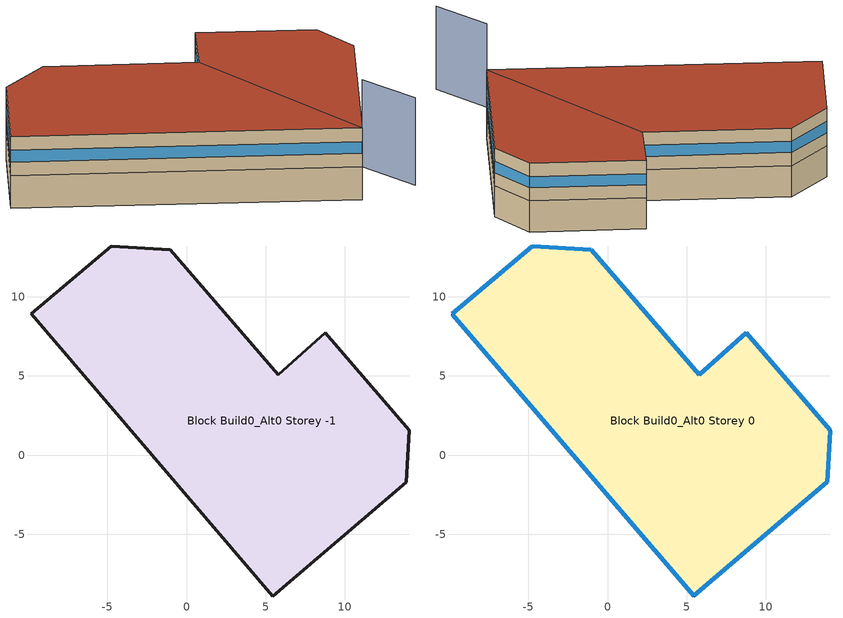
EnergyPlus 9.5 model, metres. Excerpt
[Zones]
Block Build0_Alt0 Storey -1
 floor ground (Project Basement Floor): 8.77,7.72 14.06,1.56 13.86,-1.7 5.43,-8.89 -9.81,8.92 -4.75,13.21 -1.03,12.98 5.79,5.08 z-2.5
 wall ground (Project Basement Wall): 5.43,-8.89 13.86,-1.7 14.06,1.56 8.77,7.72 5.79,5.08 -1.03,12.98 -4.75,13.21 -9.81,8.92 5.43,-8.89 z-2.5:0
Block Build0_Alt0 Storey 0
 floor to Block Build0_Alt0 Storey -1 (Project Heated1rstFloor): 8.77,7.72 14.06,1.56 13.86,-1.7 5.43,-8.89 -9.81,8.92 -4.75,13.21 -1.03,12.98 5.79,5.08 z0
 wall outside (Project Wall): 5.43,-8.89 13.86,-1.7 14.06,1.56 8.77,7.72 5.79,5.08 -1.03,12.98 -4.75,13.21 -9.81,8.92 5.43,-8.89 z0:3
 window (Project External Window): 5.44,-8.89 13.85,-1.71 / 13.86,-1.7 14.06,1.56 / 14.05,1.56 8.77,7.72 / 8.77,7.72 5.79,5.08 / 5.78,5.09 -1.03,12.97 / -1.04,12.98 -4.75,13.21 / -4.75,13.2 -9.81,8.92 / -9.8,8.91 5.43,-8.88 z1.05:1.95
 roof outside (Project Flat Roof): 13.86,-1.7 14.06,1.56 8.77,7.72 5.79,5.08 5.43,-8.89 z3; 5.43,-8.89 5.79,5.08 -1.03,12.98 -4.75,13.21 -9.81,8.92 z3
shading: 5.63,-13.19 5.43,-8.89 z0:6.7
[Building]
None: North Axis=0; Terrain=Suburbs; Loads Convergence Tolerance Value=0.04; Temperature Convergence Tolerance Value=0.4; Solar Distribution=FullExterior; Maximum Number of Warmup Days=25; Minimum Number of Warmup Days=6
[Site:Location]
WeatherData/USA_CA_San.Francisco.Intl.AP.724940_TMY3.epw: Latitude=37.62; Longitude=-122.4; Time Zone=-8; Elevation=2
[SizingPeriod:DesignDay] Day of Month=21; Humidity Condition Type=Wetbulb; Barometric Pressure=100594; Rain Indicator=No; Snow Indicator=No; Daylight Saving Time Indicator=No; Solar Model Indicator=ASHRAEClearSky
Name | Month | Day Type | Maximum DryBulb Temperature | Daily DryBulb Temperature Range | Wetbulb or DewPoint at Maximum DryBulb | Wind Speed | Wind Direction | Sky Clearness
DENVER_STAPLETON Ann Htg 99.6% Condns DB | 12 | WinterDesignDay | -20 | 0 | -20 | 2.3 | 180 | 0
DENVER_STAPLETON Ann Clg .4% Condns DB=>MWB | 7 | SummerDesignDay | 34.1 | 15.2 | 15.8 | 4 | 120 | 1
[SITE:GROUNDTEMPERATURE:BUILDINGSURFACE]
15, 15, 15, 15, 15, 15, 15, 15, 15, 15, 15, 15
[MATERIAL] Roughness=Rough; Thermal Absorptance=0.9; Solar Absorptance=0.7; Visible Absorptance=0.7
Name | Thickness | Conductivity | Density | Specific Heat
Basement Floor; Heated1rstFloor Inertia | 0.1 | 0.9 | 2300 | 1000
Heated1rstFloor Insulation | 0.15 | 0.035 | 150 | 1000
Roof Insulation | 0.3 | 0.03 | 150 | 1000
Wall Inertia | 0.2 | 0.9 | 2300 | 1000
Wall Insulation | 0.2 | 0.03 | 150 | 1000
HeatedZoneIntMass; NonHeatedZoneIntMass | 0.1 | 0.3 | 600 | 1400
[WINDOWMATERIAL:SIMPLEGLAZINGSYSTEM]
Window: UFactor=1.9; Solar Heat Gain Coefficient=0.7; Visible Transmittance=0.8
[CONSTRUCTION]
Project Wall: Wall Inertia, Wall Insulation
Project Basement Wall: Wall Inertia
Project Basement Floor: Basement Floor
Project Flat Roof: Roof Insulation
Project External Window: Window
Project Heated1rstFloor: Heated1rstFloor Inertia, Heated1rstFloor Insulation
HeatedZoneIntMassObj: HeatedZoneIntMass
NonHeatedZoneIntMassObj: NonHeatedZoneIntMass
[ZONE] Type=1; Multiplier=1; Ceiling Height=autocalculate; Volume=autocalculate; Floor Area=autocalculate; Part of Total Floor Area=Yes
Block Build0_Alt0 Storey -1; Block Build0_Alt0 Storey 0
[INTERNALMASS] Surface Area=508
Name | Construction | Zone or ZoneList
Block Build0_Alt0 Storey -1IntMass | NonHeatedZoneIntMassObj | Block Build0_Alt0 Storey -1
Block Build0_Alt0 Storey 0IntMass | HeatedZoneIntMassObj | Block Build0_Alt0 Storey 0
[ELECTRICEQUIPMENT]
Block Build0_Alt0 Storey 0Load: Zone or ZoneList=Block Build0_Alt0 Storey 0; Schedule=LoadSchedule; Design Level Calculation Method=Watts/Area; Watts per Zone Floor Area=0.01; Fraction Latent=0; Fraction Radiant=0; Fraction Lost=0; EndUse Subcategory=General
[ZONEINFILTRATION:DESIGNFLOWRATE]
Block Build0_Alt0 Storey -1Leak: Zone or ZoneList=Block Build0_Alt0 Storey -1; Schedule=AlwaysON; Design Flow Rate Calculation Method=AirChanges/Hour; Air Changes per Hour=1; Constant Term Coefficient=1; Temperature Term Coefficient=0; Velocity Term Coefficient=0; Velocity Squared Term Coefficient=0
[ZONEINFILTRATION:FLOWCOEFFICIENT]
Block Build0_Alt0 Storey 0Leak: Zone=Block Build0_Alt0 Storey 0; Schedule=AlwaysON; Flow Coefficient=0.0343104; Stack Coefficient=0.054; Pressure Exponent=0.667; Wind Coefficient=0.156; Shelter Factor=0.5
[ZONEVENTILATION:DESIGNFLOWRATE]
Block Build0_Alt0 Storey 0FreeCool: Zone or ZoneList=Block Build0_Alt0 Storey 0; Schedule=AlwaysON; Design Flow Rate Calculation Method=AirChanges/Hour; Air Changes per Hour=4; Ventilation Type=Natural; Fan Pressure Rise=0; Fan Total Efficiency=1; Constant Term Coefficient=1; Temperature Term Coefficient=0; Velocity Term Coefficient=0; Velocity Squared Term Coefficient=0; Minimum Indoor Temperature=26; Maximum Indoor Temperature=100; Delta Temperature=1; Minimum Outdoor Temperature=-100; Maximum Outdoor Temperature=100; Maximum Wind Speed=40
[HVACTEMPLATE:THERMOSTAT]
ResidZone: Constant Heating Setpoint=21; Constant Cooling Setpoint=50
[HVACTEMPLATE:ZONE:IDEALLOADSAIRSYSTEM]
Block Build0_Alt0 Storey 0: Template Thermostat=ResidZone; Maximum Heating Supply Air Temperature=50; Minimum Cooling Supply Air Temperature=13; Maximum Heating Supply Air Humidity Ratio=0.0156; Minimum Cooling Supply Air Humidity Ratio=0.0077; Heating Limit=NoLimit; Maximum Sensible Heating Capacity=6356.11; Cooling Limit=NoLimit; Dehumidification Control Type=ConstantSensibleHeatRatio; Cooling Sensible Heat Ratio=0.7; Dehumidification Setpoint=60; Humidification Control Type=None; Humidification Setpoint=30; Outdoor Air Method=Flow/Area; Outdoor Air Flow Rate per Person=0.007; Outdoor Air Flow Rate per Zone Floor Area=0.00035; Outdoor Air Flow Rate per Zone=0; Demand Controlled Ventilation Type=None; Outdoor Air Economizer Type=NoEconomizer; Heat Recovery Type=None; Sensible Heat Recovery Effectiveness=0; Latent Heat Recovery Effectiveness=0
[ENERGYMANAGEMENTSYSTEM:SENSOR]
Name | OutputVariable or OutputMeter Index Key | OutputVariable or OutputMeter
T0 | Block Build0_Alt0 Storey 0 | Zone Mean Air Temperature
Pow0 | Block Build0_Alt0 Storey 0 IDEAL LOADS AIR SYSTEM | Zone Ideal Loads Supply Air Total Heating Rate
DHWPow | DHW | Water Use Equipment Heating Rate
[ENERGYMANAGEMENTSYSTEM:PROGRAMCALLINGMANAGER]
Average Building Temperature: EndOfZoneTimestepBeforeZoneReporting; AverageZoneTemps
Compute Total Building Heat Pow: EndOfZoneTimestepBeforeZoneReporting; TotZonePow
Compute Total DHW Heat Pow: EndOfZoneTimestepBeforeZoneReporting; prgmDHWPow
[ENERGYMANAGEMENTSYSTEM:PROGRAM]
AverageZoneTemps: SET SumNumerator = T0*Vol0; SET SumDenominator  = Vol0; SET AverageBuildingTemp  = SumNumerator / SumDenominator
TotZonePow: SET TotBuildPow = Pow0
prgmDHWPow: SET TotDHWPow = DHWPow
[ENERGYMANAGEMENTSYSTEM:GLOBALVARIABLE]
AverageBuildingTemp
TotBuildPow
TotDHWPow
[ENERGYMANAGEMENTSYSTEM:OUTPUTVARIABLE] Type of Data in Variable=Averaged; Update Frequency=ZoneTimeStep
Name | EMS Variable
Mean Heated Zones Air Temperature | AverageBuildingTemp
Total Building Heating Power | TotBuildPow
Total DHW Heating Power | TotDHWPow
[ENERGYMANAGEMENTSYSTEM:INTERNALVARIABLE]
Vol0: Internal Data Index Key=Block Build0_Alt0 Storey 0; Internal Data Type=Zone Air Volume
[WATERUSE:EQUIPMENT]
DHW: EndUse Subcategory=General; Peak Flow Rate=0; Flow Rate Fraction Schedule=WaterTaps; Target Temperature Schedule=TargetWaterTemp; Hot Water Supply Temperature Schedule=HotWaterTemp; Cold Water Supply Temperature Schedule=ColdWaterTemp
[SCHEDULE:COMPACT]
AlwaysON: Through: 12/31, For: AllDays, Until: 24:00, 1
HotWaterTemp: Through: 12/31, For: AllDays, Until: 24:00, 55
TargetWaterTemp: Through: 12/31, For: AllDays, Until: 24:00, 37
[SCHEDULE:FILE] Column Number=1; Rows to Skip at Top=0; Number of Hours of Data=8760; Column Separator=Comma; Interpolate to Timestep=No
Name | File
LoadSchedule | /Users/alizad/PycharmProjects/mubes-ubem/examples/ForTest/InputFiles/Building14_winter.txt
Watertaps | /Users/alizad/PycharmProjects/mubes-ubem/examples/ForTest/InputFiles/domestic_hot_water_40_apartments.txt
ColdWaterTemp | /Users/alizad/PycharmProjects/mubes-ubem/examples/ForTest/InputFiles/cold_water_temperature_stockholm.txt
